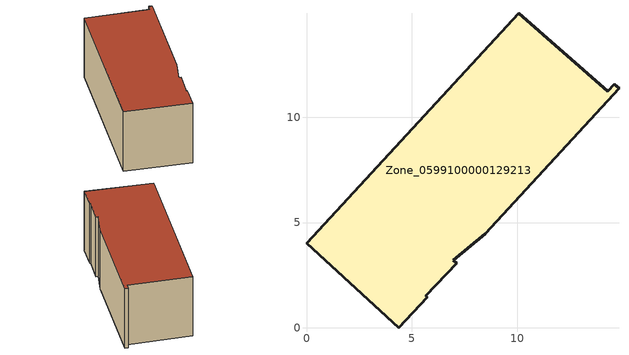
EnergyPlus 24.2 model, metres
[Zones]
Zone_0599100000129213
 floor ground (C_G): 14.3,11.23 14.61,11.57 14.84,11.37 8.5,4.47 6.97,3.21 7.13,3.07 5.66,1.52 5.72,1.46 4.39,0 0,4.01 10.07,14.95 z3.23
 wall outside (C_F): 0,4.01 4.39,0 5.72,1.46 5.66,1.52 7.13,3.07 6.97,3.21 8.5,4.47 14.84,11.37 14.61,11.57 14.3,11.23 10.07,14.95 0,4.01 z3.23:9.12
 roof outside (C_R): 7.13,3.07 6.97,3.21 8.5,4.47 14.84,11.37 14.61,11.57 14.3,11.23 10.07,14.95 0,4.01 4.39,0 5.72,1.46 5.66,1.52 z9.12
[BUILDING]
Pand.0599100000129213: North Axis=0; Terrain=City; Loads Convergence Tolerance Value=0.04; Temperature Convergence Tolerance Value=0.4; Solar Distribution=FullExterior; Maximum Number of Warmup Days=25; Minimum Number of Warmup Days=1
[Site:Location]
Rotterdam.The.Hague.AP_ZH_NLD Design_Conditions: Latitude=51.96; Longitude=4.45; Time Zone=1; Elevation=-4.5
[SITE:GROUNDTEMPERATURE:BUILDINGSURFACE]
18, 18, 18, 18, 18, 18, 18, 18, 18, 18, 18, 18
[MATERIAL] Thermal Absorptance=0.9; Solar Absorptance=0.7; Visible Absorptance=0.7
Name | Roughness | Thickness | Conductivity | Density | Specific Heat
G.TC.1946 | MediumSmooth | 0.15 | 1 | 540 | 1210
F.TC.1946 | Rough | 0.3 | 0.857143 | 1920 | 840
R.TC.1946 | MediumRough | 0.2 | 0.909091 | 1500 | 1000
[CONSTRUCTION]
C_G: G.TC.1946
C_F: F.TC.1946
C_R: R.TC.1946
[ZONE]
Zone_0599100000129213: Type=1; Multiplier=1; Ceiling Height=Autocalculate; Volume=Autocalculate; Floor Area=autocalculate; Part of Total Floor Area=Yes
[ZONEINFILTRATION:DESIGNFLOWRATE]
Infil_Zone_0599100000129213: Zone or ZoneList or Space or SpaceList=Zone_0599100000129213; Schedule=AlwaysOn; Design Flow Rate Calculation Method=Flow/Area; Flow Rate per Floor Area=0.003; Constant Term Coefficient=1; Temperature Term Coefficient=0; Velocity Term Coefficient=0; Velocity Squared Term Coefficient=0
[HVACTEMPLATE:ZONE:IDEALLOADSAIRSYSTEM]
Zone_0599100000129213: Maximum Heating Supply Air Temperature=50; Minimum Cooling Supply Air Temperature=13; Maximum Heating Supply Air Humidity Ratio=0.0156; Minimum Cooling Supply Air Humidity Ratio=0.0077; Heating Limit=NoLimit; Cooling Limit=NoLimit; Dehumidification Control Type=ConstantSensibleHeatRatio; Cooling Sensible Heat Ratio=0.7; Dehumidification Setpoint=60; Humidification Control Type=None; Humidification Setpoint=30; Outdoor Air Method=None; Outdoor Air Flow Rate per Person=0.00944; Outdoor Air Flow Rate per Zone Floor Area=0; Outdoor Air Flow Rate per Zone=0; Demand Controlled Ventilation Type=None; Outdoor Air Economizer Type=NoEconomizer; Heat Recovery Type=None; Sensible Heat Recovery Effectiveness=0.7; Latent Heat Recovery Effectiveness=0.65
[ZONECONTROL:THERMOSTAT]
ThermostatControl_Zone_0599100000129213: Zone or ZoneList=Zone_0599100000129213; Control Type Schedule=DualSetpointControlType; Control 1=Thermostat_Zone_0599100000129213; Temperature Difference Between Cutout And Setpoint=0
[THERMOSTATSETPOINT:DUALSETPOINT]
Thermostat_Zone_0599100000129213: Heating Setpoint Temperature Schedule=HeatingSetpoint_Zone_0599100000129213; Cooling Setpoint Temperature Schedule=CoolingSetpoint_Zone_0599100000129213
[SCHEDULE:COMPACT]
HeatingSetpoint_Zone_0599100000129213: Through: 12/31, For: AllDays, Until: 24:00, 21
CoolingSetpoint_Zone_0599100000129213: Through: 12/31, For: AllDays, Until: 24:00, 24
DualSetpointControlType: Through: 12/31, For: AllDays, Until: 24:00, 4
AlwaysOn: Through: 12/31, For: AllDays, Until: 24:00, 1
